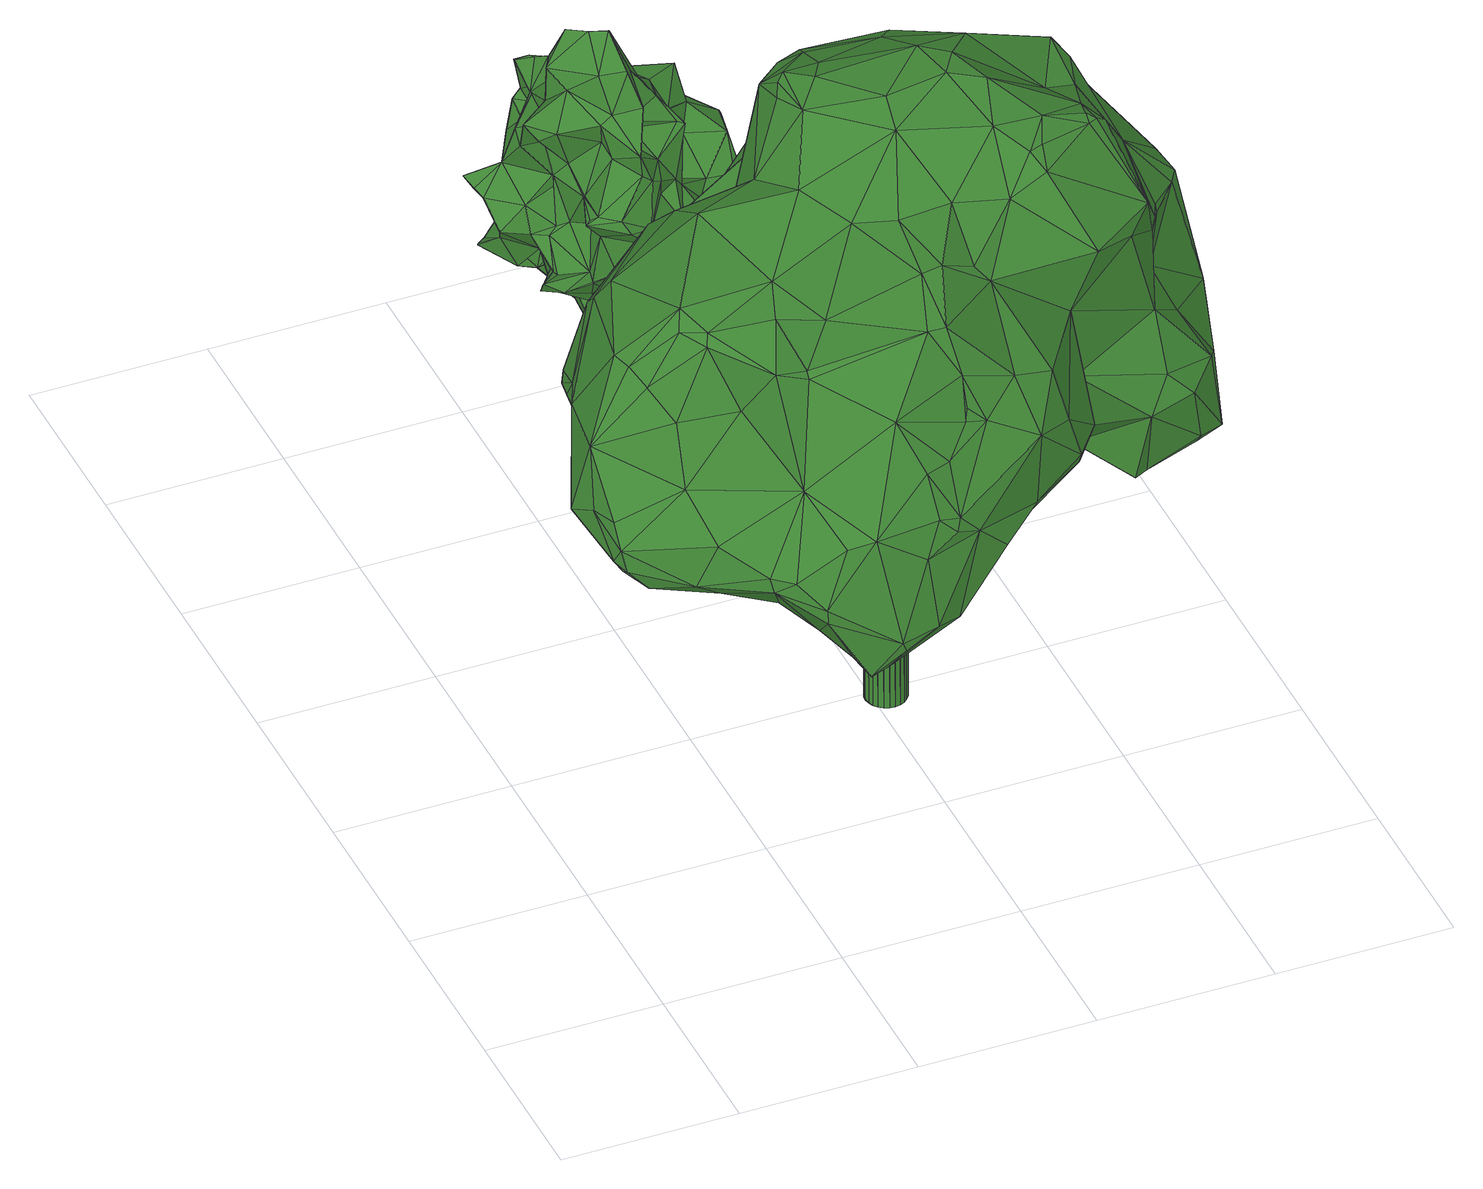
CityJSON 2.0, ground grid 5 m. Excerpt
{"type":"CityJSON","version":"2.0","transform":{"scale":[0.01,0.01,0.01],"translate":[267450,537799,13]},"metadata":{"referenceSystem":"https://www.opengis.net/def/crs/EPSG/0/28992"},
"CityObjects":{
"tree1":{"type":"SolitaryVegetationObject","attributes":{"gtid":120,"crown_width_m":16.31,"crown_median_z":24.59,"crown_r50_m":0.393,"crown_porosity":0.88,"trunk_H_m":10.95,"trunk_DBH_m":1.15,"trunk_radius_m":0.576,"trunk_base_height_m":13.64,"original_gtid":"120"},"geometry":[{"type":"Solid","lod":"3","boundaries":[[[[0,1,2]],[[3,4,5]],[[6,7,8]],[[9,8,7]],[[10,11,12]],[[13,14,15]],[[16,14,13]],[[17,18,19]],[[20,21,13]],[[22,23,24]],[[25,26,27]],[[25,27,28]],[[1,0,29]],[[25,3,26]],[[30,31,32]],[[33,34,35]],[[36,37,38]],[[39,37,36]],[[1,29,40]],[[41,42,43]],[[44,45,46]],[[47,14,27]],[[48,49,50]],[[51,52,53]],[[54,55,56]],[[57,58,59]],[[29,57,59]],[[60,61,62]],[[4,47,5]],[[63,64,65]],[[31,66,67]],[[68,24,69]],[[70,71,72]],[[27,16,28]],[[73,34,33]],[[74,75,76]],[[27,26,5]],[[77,78,79]],[[80,81,82]],[[80,82,83]],[[84,85,86]],[[87,86,85]],[[88,85,62]],[[89,90,91]],[[92,91,90]],[[93,94,95]],[[96,88,97]],[[51,98,52]],[[26,3,5]],[[99,100,89]],[[101,102,103]],[[104,105,106]],[[64,75,107]],[[107,108,77]],[[47,15,14]],[[27,14,16]],[[109,110,111]],[[102,61,60]],[[102,60,112]],[[101,61,102]],[[67,113,32]],[[5,47,27]],[[114,3,25]],[[28,115,60]],[[116,117,118]],[[54,12,119]],[[10,120,11]],[[121,92,90]],[[29,30,57]],[[104,57,30]],[[69,122,123]],[[124,18,111]],[[125,126,115]],[[59,127,128]],[[61,88,62]],[[72,129,70]],[[12,130,131]],[[132,133,134]],[[28,60,25]],[[3,135,136]],[[3,136,137]],[[61,120,138]],[[139,140,141]],[[142,141,140]],[[143,144,44]],[[143,44,145]],[[146,147,148]],[[146,148,149]],[[97,150,96]],[[151,95,94]],[[9,152,153]],[[154,155,156]],[[46,45,157]],[[158,159,160]],[[109,18,161]],[[91,162,163]],[[146,164,165]],[[4,3,166]],[[118,81,167]],[[168,169,170]],[[24,39,36]],[[24,68,171]],[[172,71,70]],[[80,49,48]],[[166,3,137]],[[99,89,91]],[[99,91,163]],[[149,49,83]],[[173,167,137]],[[77,65,107]],[[65,64,107]],[[23,39,24]],[[132,134,174]],[[67,175,73]],[[67,73,113]],[[92,121,169]],[[176,75,64]],[[75,108,107]],[[177,72,71]],[[18,109,111]],[[174,178,132]],[[158,178,174]],[[62,84,60]],[[167,173,93]],[[168,92,169]],[[56,179,180]],[[181,180,179]],[[151,182,129]],[[96,182,151]],[[183,147,165]],[[125,16,184]],[[76,185,186]],[[146,165,147]],[[87,85,88]],[[87,88,96]],[[149,187,49]],[[188,189,44]],[[109,142,110]],[[109,161,142]],[[142,140,190]],[[83,49,80]],[[145,191,183]],[[34,192,193]],[[194,195,142]],[[118,82,81]],[[118,164,82]],[[44,46,196]],[[167,116,118]],[[197,66,198]],[[199,131,130]],[[50,166,48]],[[166,80,48]],[[137,81,166]],[[167,81,137]],[[46,157,200]],[[46,200,201]],[[166,81,80]],[[60,202,25]],[[93,116,167]],[[203,157,45]],[[177,157,203]],[[204,55,205]],[[206,121,90]],[[207,208,209]],[[105,210,211]],[[154,212,155]],[[72,213,214]],[[177,203,215]],[[2,216,217]],[[17,193,18]],[[54,218,12]],[[196,46,201]],[[106,57,104]],[[184,13,21]],[[212,206,219]],[[58,106,211]],[[172,123,220]],[[221,1,222]],[[133,178,205]],[[223,55,204]],[[201,200,220]],[[220,200,172]],[[2,1,221]],[[170,207,148]],[[224,41,225]],[[122,225,41]],[[171,98,22]],[[171,22,24]],[[58,57,106]],[[226,160,159]],[[212,227,155]],[[128,127,228]],[[229,128,230]],[[231,119,12]],[[232,29,0]],[[156,105,104]],[[24,36,69]],[[105,155,227]],[[102,233,77]],[[112,233,102]],[[112,126,233]],[[51,23,98]],[[234,0,235]],[[29,59,40]],[[56,180,150]],[[236,53,223]],[[106,105,211]],[[124,19,18]],[[150,182,96]],[[108,78,77]],[[211,237,238]],[[239,238,237]],[[155,105,156]],[[164,146,82]],[[83,82,146]],[[60,115,126]],[[112,60,126]],[[240,241,159]],[[83,146,149]],[[237,211,210]],[[0,242,232]],[[9,243,152]],[[126,125,233]],[[65,233,125]],[[23,37,39]],[[22,98,23]],[[58,127,59]],[[77,233,65]],[[244,186,192]],[[244,192,133]],[[149,148,207]],[[50,245,166]],[[4,166,245]],[[174,240,158]],[[226,159,242]],[[242,159,241]],[[53,55,223]],[[119,205,55]],[[73,246,34]],[[158,240,159]],[[129,68,247]],[[176,185,76]],[[51,38,37]],[[23,51,37]],[[78,75,74]],[[78,108,75]],[[248,249,250]],[[236,249,248]],[[74,199,130]],[[74,130,78]],[[213,72,215]],[[125,115,16]],[[16,115,28]],[[251,252,147]],[[147,252,253]],[[30,32,156]],[[145,44,189]],[[89,219,90]],[[206,90,219]],[[50,49,187]],[[157,177,254]],[[207,187,149]],[[52,55,53]],[[236,51,53]],[[231,205,119]],[[47,255,15]],[[4,255,47]],[[256,186,185]],[[256,185,161]],[[33,19,124]],[[257,185,176]],[[245,187,258]],[[156,113,154]],[[238,127,58]],[[121,243,259]],[[169,121,259]],[[18,193,161]],[[229,59,128]],[[142,190,110]],[[63,65,125]],[[125,260,63]],[[119,55,54]],[[184,261,260]],[[133,246,175]],[[262,198,174]],[[74,76,199]],[[186,199,76]],[[145,189,191]],[[163,191,189]],[[84,62,85]],[[251,183,252]],[[110,190,111]],[[160,178,158]],[[60,84,202]],[[99,163,189]],[[99,189,188]],[[176,76,75]],[[175,263,133]],[[34,246,192]],[[153,152,264]],[[87,96,151]],[[20,245,258]],[[265,128,228]],[[170,169,259]],[[89,100,239]],[[191,252,183]],[[33,35,19]],[[63,260,257]],[[213,215,203]],[[103,11,101]],[[118,183,165]],[[12,218,10]],[[266,185,257]],[[187,207,209]],[[187,209,139]],[[111,190,140]],[[111,140,8]],[[15,255,13]],[[20,13,255]],[[64,63,176]],[[8,124,111]],[[262,66,197]],[[244,131,186]],[[266,161,185]],[[192,246,133]],[[196,265,188]],[[188,228,267]],[[154,152,212]],[[93,95,214]],[[72,214,95]],[[61,138,268]],[[20,4,245]],[[262,174,134]],[[250,217,216]],[[51,248,216]],[[250,216,248]],[[195,269,142]],[[142,269,141]],[[31,232,66]],[[203,214,213]],[[231,12,131]],[[216,2,270]],[[251,147,183]],[[20,255,4]],[[231,244,205]],[[271,272,173]],[[70,247,172]],[[122,41,220]],[[84,86,272]],[[6,8,208]],[[6,208,207]],[[240,198,241]],[[35,34,193]],[[141,187,139]],[[221,270,2]],[[196,230,265]],[[201,230,196]],[[170,148,147]],[[170,147,168]],[[51,216,38]],[[40,59,222]],[[59,43,222]],[[273,230,201]],[[69,36,122]],[[236,223,235]],[[25,202,114]],[[232,30,29]],[[231,131,244]],[[51,236,248]],[[230,128,265]],[[40,222,1]],[[123,122,220]],[[273,229,230]],[[98,179,52]],[[224,42,41]],[[274,43,42]],[[265,228,188]],[[44,196,188]],[[220,41,273]],[[220,273,201]],[[275,223,204]],[[133,205,244]],[[203,45,144]],[[45,44,144]],[[73,175,246]],[[238,58,211]],[[204,178,275]],[[205,178,204]],[[142,266,257]],[[212,219,227]],[[226,275,160]],[[223,275,226]],[[127,238,239]],[[127,239,228]],[[229,43,59]],[[87,94,86]],[[87,151,94]],[[273,43,229]],[[41,43,273]],[[33,124,153]],[[8,153,124]],[[192,186,256]],[[193,192,256]],[[193,256,161]],[[242,0,234]],[[6,207,170]],[[152,206,212]],[[101,120,61]],[[186,131,199]],[[257,260,195]],[[194,257,195]],[[195,260,261]],[[52,179,56]],[[130,11,276]],[[177,215,72]],[[277,117,116]],[[156,32,113]],[[223,234,235]],[[188,267,99]],[[63,257,176]],[[203,144,143]],[[132,178,133]],[[160,275,178]],[[264,152,154]],[[52,56,55]],[[214,116,93]],[[118,165,164]],[[195,261,258]],[[277,214,203]],[[116,214,277]],[[88,61,268]],[[67,32,31]],[[56,150,97]],[[88,268,97]],[[129,72,95]],[[129,95,151]],[[242,241,198]],[[20,258,261]],[[278,135,114]],[[114,135,3]],[[168,147,253]],[[183,117,145]],[[118,117,183]],[[253,92,168]],[[242,234,226]],[[226,234,223]],[[173,272,94]],[[86,94,272]],[[245,50,187]],[[272,278,84]],[[272,271,278]],[[208,140,139]],[[208,139,209]],[[266,142,161]],[[242,198,232]],[[262,197,198]],[[174,198,240]],[[235,249,236]],[[172,254,71]],[[177,71,254]],[[200,254,172]],[[157,254,200]],[[93,173,94]],[[175,67,66]],[[175,66,262]],[[198,66,232]],[[11,120,101]],[[16,13,184]],[[125,184,260]],[[182,150,181]],[[182,181,129]],[[68,129,181]],[[113,153,264]],[[113,264,154]],[[6,170,7]],[[259,7,170]],[[171,179,98]],[[56,97,218]],[[68,179,171]],[[181,179,68]],[[217,250,249]],[[97,268,218]],[[9,153,8]],[[123,247,69]],[[172,247,123]],[[69,247,68]],[[30,232,31]],[[129,247,70]],[[156,104,30]],[[137,136,173]],[[173,136,271]],[[271,136,135]],[[262,263,175]],[[134,133,263]],[[140,208,8]],[[150,180,181]],[[195,258,269]],[[203,143,277]],[[145,117,143]],[[277,143,117]],[[271,135,278]],[[228,100,267]],[[99,267,100]],[[239,100,228]],[[274,42,224]],[[38,225,36]],[[122,36,225]],[[224,225,216]],[[38,216,225]],[[194,142,257]],[[237,210,89]],[[89,210,219]],[[187,141,269]],[[187,269,258]],[[17,19,193]],[[35,193,19]],[[103,276,11]],[[56,218,54]],[[12,11,130]],[[33,153,73]],[[73,153,113]],[[278,202,84]],[[278,114,202]],[[134,263,262]],[[0,217,235]],[[2,217,0]],[[121,206,243]],[[91,279,162]],[[279,191,162]],[[163,162,191]],[[235,217,249]],[[10,218,268]],[[152,243,206]],[[102,77,79]],[[103,79,276]],[[130,79,78]],[[130,276,79]],[[103,102,79]],[[216,274,224]],[[221,222,274]],[[270,221,274]],[[270,274,216]],[[274,222,43]],[[243,7,259]],[[9,7,243]],[[239,237,89]],[[227,210,105]],[[227,219,210]],[[261,21,20]],[[184,21,261]],[[268,280,10]],[[138,10,280]],[[138,280,268]],[[120,10,138]],[[253,279,92]],[[91,92,279]],[[252,279,253]],[[279,252,191]],[[281,282,283]],[[281,283,284]],[[284,283,285]],[[284,285,286]],[[283,282,287]],[[283,287,285]],[[285,287,288]],[[285,288,286]],[[287,282,289]],[[287,289,288]],[[288,289,290]],[[288,290,286]],[[289,282,291]],[[289,291,290]],[[290,291,292]],[[290,292,286]],[[291,282,293]],[[291,293,292]],[[292,293,294]],[[292,294,286]],[[293,282,295]],[[293,295,294]],[[294,295,296]],[[294,296,286]],[[295,282,297]],[[295,297,296]],[[296,297,298]],[[296,298,286]],[[297,282,299]],[[297,299,298]],[[298,299,300]],[[298,300,286]],[[299,282,301]],[[299,301,300]],[[300,301,302]],[[300,302,286]],[[301,282,303]],[[301,303,302]],[[302,303,304]],[[302,304,286]],[[303,282,305]],[[303,305,304]],[[304,305,306]],[[304,306,286]],[[305,282,307]],[[305,307,306]],[[306,307,308]],[[306,308,286]],[[307,282,309]],[[307,309,308]],[[308,309,310]],[[308,310,286]],[[309,282,311]],[[309,311,310]],[[310,311,312]],[[310,312,286]],[[311,282,313]],[[311,313,312]],[[312,313,314]],[[312,314,286]],[[313,282,315]],[[313,315,314]],[[314,315,316]],[[314,316,286]],[[315,282,317]],[[315,317,316]],[[316,317,318]],[[316,318,286]],[[317,282,319]],[[317,319,318]],[[318,319,320]],[[318,320,286]],[[319,282,321]],[[319,321,320]],[[320,321,322]],[[320,322,286]],[[321,282,323]],[[321,323,322]],[[322,323,324]],[[322,324,286]],[[323,282,325]],[[323,325,324]],[[324,325,326]],[[324,326,286]],[[325,282,327]],[[325,327,326]],[[326,327,328]],[[326,328,286]],[[327,282,329]],[[327,329,328]],[[328,329,330]],[[328,330,286]],[[329,282,281]],[[329,281,330]],[[330,281,284]],[[330,284,286]]]]}]},
"tree2":{"type":"SolitaryVegetationObject","attributes":{"gtid":315,"crown_width_m":6.41,"crown_median_z":21.59,"crown_r50_m":0.323,"crown_porosity":0.917,"trunk_H_m":8.23,"trunk_DBH_m":0.338,"trunk_radius_m":0.169,"trunk_base_height_m":13.36,"original_gtid":"315"},"geometry":[{"type":"Solid","lod":"3","boundaries":[[[[331,332,333]],[[334,335,336]],[[337,338,339]],[[340,341,342]],[[343,344,345]],[[346,347,348]],[[346,348,349]],[[350,351,352]],[[353,354,355]],[[356,357,358]],[[359,360,361]],[[362,363,364]],[[345,332,365]],[[366,367,368]],[[369,370,371]],[[372,373,374]],[[375,376,377]],[[378,379,380]],[[357,381,382]],[[383,384,385]],[[386,350,352]],[[387,388,389]],[[390,391,392]],[[393,394,395]],[[396,389,388]],[[397,389,396]],[[398,399,400]],[[401,337,402]],[[403,391,369]],[[404,405,406]],[[407,408,409]],[[392,409,408]],[[410,379,411]],[[379,410,412]],[[362,413,359]],[[414,415,416]],[[417,416,418]],[[414,416,419]],[[420,421,334]],[[422,423,424]],[[425,413,362]],[[353,344,343]],[[354,353,343]],[[426,427,428]],[[429,355,430]],[[399,398,431]],[[359,363,362]],[[432,433,434]],[[385,384,435]],[[436,437,438]],[[439,438,437]],[[440,441,442]],[[397,443,444]],[[397,444,445]],[[446,387,377]],[[402,337,339]],[[439,437,447]],[[423,448,449]],[[347,450,343]],[[389,377,387]],[[451,452,453]],[[344,353,454]],[[435,455,456]],[[455,457,456]],[[342,341,368]],[[458,400,399]],[[425,362,364]],[[452,459,360]],[[414,419,447]],[[439,447,419]],[[460,461,395]],[[359,452,360]],[[462,463,464]],[[465,466,457]],[[467,380,468]],[[454,469,331]],[[470,471,472]],[[339,473,474]],[[392,475,409]],[[369,371,403]],[[331,476,477]],[[478,479,480]],[[418,481,417]],[[451,482,483]],[[484,485,486]],[[435,487,488]],[[480,376,375]],[[424,489,490]],[[424,423,489]],[[491,492,493]],[[494,493,492]],[[381,386,495]],[[340,496,497]],[[498,497,496]],[[332,477,365]],[[341,340,499]],[[500,483,501]],[[371,502,503]],[[504,505,367]],[[351,367,505]],[[502,486,381]],[[470,503,471]],[[506,431,359]],[[506,359,413]],[[507,378,436]],[[387,378,507]],[[463,354,508]],[[340,497,509]],[[510,511,512]],[[479,513,446]],[[514,426,515]],[[457,455,465]],[[363,359,516]],[[486,485,367]],[[503,381,495]],[[351,505,517]],[[518,519,520]],[[476,427,477]],[[477,427,345]],[[476,494,521]],[[502,381,503]],[[482,453,522]],[[352,518,523]],[[470,371,503]],[[524,517,525]],[[396,388,416]],[[369,391,526]],[[331,498,476]],[[497,498,331]],[[331,333,454]],[[472,471,527]],[[503,527,471]],[[421,373,372]],[[374,449,372]],[[415,522,453]],[[372,448,423]],[[498,528,529]],[[390,528,498]],[[530,531,532]],[[337,533,480]],[[468,380,379]],[[532,534,458]],[[535,385,536]],[[352,524,518]],[[537,518,524]],[[453,482,451]],[[433,538,539]],[[540,426,541]],[[477,345,365]],[[491,529,408]],[[354,542,508]],[[470,543,544]],[[436,378,545]],[[546,523,547]],[[548,336,335]],[[363,516,364]],[[549,550,334]],[[551,549,334]],[[420,552,421]],[[553,421,552]],[[553,552,554]],[[555,556,513]],[[456,445,435]],[[557,394,558]],[[501,483,522]],[[470,544,371]],[[396,416,559]],[[331,477,332]],[[410,411,478]],[[521,402,474]],[[521,474,428]],[[389,375,377]],[[397,396,418]],[[342,370,369]],[[489,509,497]],[[508,531,463]],[[378,560,379]],[[486,502,484]],[[430,450,346]],[[430,346,349]],[[479,555,513]],[[534,532,561]],[[410,533,562]],[[410,562,475]],[[534,561,465]],[[534,465,455]],[[406,433,539]],[[406,539,421]],[[494,498,529]],[[352,523,546]],[[454,353,469]],[[345,344,333]],[[344,454,333]],[[345,333,332]],[[480,338,337]],[[540,563,561]],[[541,563,540]],[[350,357,356]],[[373,421,553]],[[352,546,386]],[[437,564,565]],[[566,542,354]],[[566,354,426]],[[387,436,438]],[[387,507,436]],[[455,400,458]],[[567,400,455]],[[358,382,367]],[[431,506,399]],[[413,399,506]],[[431,385,535]],[[480,457,568]],[[451,442,569]],[[387,438,388]],[[408,570,491]],[[368,367,485]],[[564,520,519]],[[432,571,572]],[[573,572,571]],[[437,565,447]],[[561,563,466]],[[541,466,563]],[[354,463,355]],[[386,574,495]],[[575,576,525]],[[575,525,517]],[[577,566,426]],[[536,385,444]],[[368,341,578]],[[368,578,366]],[[354,343,515]],[[354,515,426]],[[453,536,579]],[[536,444,579]],[[579,415,453]],[[433,406,434]],[[413,394,557]],[[495,527,503]],[[450,347,346]],[[373,553,575]],[[505,374,575]],[[554,575,553]],[[554,552,576]],[[457,480,456]],[[449,448,372]],[[580,423,449]],[[580,449,366]],[[372,423,421]],[[460,549,551]],[[517,524,351]],[[352,351,524]],[[577,531,508]],[[339,338,581]],[[568,581,338]],[[334,538,551]],[[422,421,423]],[[451,582,452]],[[573,469,353]],[[334,336,420]],[[581,473,339]],[[406,421,422]],[[435,384,487]],[[537,524,576]],[[537,576,500]],[[368,485,342]],[[432,461,433]],[[583,584,515]],[[379,556,411]],[[568,338,480]],[[361,516,359]],[[431,535,359]],[[457,585,568]],[[490,489,586]],[[400,567,383]],[[400,383,398]],[[361,364,516]],[[576,552,587]],[[576,587,500]],[[484,502,370]],[[435,488,455]],[[587,552,420]],[[343,588,347]],[[390,498,496]],[[380,545,378]],[[458,530,532]],[[540,531,577]],[[389,445,375]],[[451,569,582]],[[371,544,403]],[[548,335,459]],[[550,459,335]],[[392,543,475]],[[472,589,470]],[[527,589,472]],[[468,589,527]],[[589,475,543]],[[589,543,470]],[[572,461,432]],[[395,461,572]],[[342,526,340]],[[369,526,342]],[[390,392,408]],[[530,463,531]],[[481,559,417]],[[572,393,395]],[[371,370,502]],[[396,559,481]],[[341,499,590]],[[451,483,442]],[[520,547,518]],[[523,518,547]],[[361,591,364]],[[349,510,430]],[[444,385,592]],[[435,592,385]],[[435,444,592]],[[339,474,402]],[[386,546,574]],[[573,571,404]],[[404,571,405]],[[445,480,375]],[[587,442,500]],[[340,509,499]],[[398,385,431]],[[593,512,429]],[[429,512,462]],[[548,452,440]],[[388,438,419]],[[439,419,438]],[[484,370,485]],[[342,485,370]],[[453,452,535]],[[388,419,416]],[[459,452,548]],[[434,406,405]],[[540,561,531]],[[404,490,573]],[[497,594,489]],[[537,500,595]],[[446,377,376]],[[501,595,500]],[[447,595,501]],[[494,529,493]],[[491,493,529]],[[580,590,423]],[[423,590,489]],[[550,335,334]],[[416,415,443]],[[416,443,418]],[[421,539,334]],[[455,488,567]],[[556,379,513]],[[402,521,494]],[[538,334,539]],[[357,350,386]],[[453,535,536]],[[356,358,351]],[[444,435,445]],[[498,494,476]],[[379,589,468]],[[412,589,379]],[[483,482,522]],[[534,455,458]],[[347,596,348]],[[378,446,560]],[[427,343,345]],[[565,564,597]],[[568,585,581]],[[393,558,394]],[[479,446,376]],[[479,376,480]],[[397,418,443]],[[579,444,443]],[[415,579,443]],[[476,521,427]],[[428,473,426]],[[427,521,428]],[[467,545,380]],[[437,436,545]],[[530,464,463]],[[598,526,391]],[[598,391,390]],[[547,545,467]],[[520,545,547]],[[355,429,393]],[[343,355,515]],[[551,538,599]],[[526,496,340]],[[486,367,382]],[[460,395,394]],[[460,394,413]],[[488,384,383]],[[487,384,488]],[[483,500,442]],[[420,336,548]],[[550,549,361]],[[562,401,570]],[[585,466,541]],[[577,426,540]],[[331,469,594]],[[331,594,497]],[[595,447,565]],[[595,565,537]],[[597,537,565]],[[597,518,537]],[[469,573,490]],[[564,519,597]],[[479,478,555]],[[555,478,556]],[[433,599,538]],[[460,551,599]],[[535,452,359]],[[550,360,459]],[[524,525,576]],[[489,594,586]],[[533,337,562]],[[600,480,445]],[[385,398,383]],[[408,407,570]],[[440,442,548]],[[547,467,574]],[[547,574,546]],[[357,382,358]],[[572,573,355]],[[353,355,573]],[[393,572,355]],[[474,473,428]],[[468,527,574]],[[468,574,467]],[[532,531,561]],[[343,450,355]],[[355,450,430]],[[466,585,457]],[[465,561,466]],[[426,473,581]],[[426,581,585]],[[529,528,408]],[[408,528,390]],[[412,410,475]],[[412,475,589]],[[414,522,415]],[[447,522,414]],[[447,501,522]],[[577,542,566]],[[508,542,577]],[[475,562,409]],[[597,519,518]],[[545,564,437]],[[545,520,564]],[[387,446,378]],[[358,367,351]],[[366,504,367]],[[374,504,449]],[[449,504,366]],[[505,575,517]],[[373,575,374]],[[374,505,504]],[[576,575,554]],[[533,410,478]],[[390,496,526]],[[426,585,541]],[[495,574,527]],[[492,491,570]],[[351,350,356]],[[402,492,570]],[[409,562,407]],[[401,562,337]],[[562,570,407]],[[402,570,401]],[[598,390,526]],[[569,442,441]],[[544,543,403]],[[391,403,543]],[[391,543,392]],[[462,558,393]],[[399,558,462]],[[399,462,464]],[[413,558,399]],[[557,558,413]],[[590,580,578]],[[366,578,580]],[[590,578,341]],[[533,478,480]],[[434,571,432]],[[434,405,571]],[[397,445,389]],[[481,418,396]],[[584,596,514]],[[404,424,490]],[[584,514,515]],[[360,550,361]],[[469,586,594]],[[490,586,469]],[[587,420,601]],[[587,601,442]],[[406,422,424]],[[406,424,404]],[[355,463,515]],[[462,511,583]],[[349,602,510]],[[462,515,463]],[[583,515,462]],[[413,425,591]],[[413,591,460]],[[429,430,593]],[[357,386,381]],[[425,364,591]],[[602,349,603]],[[602,603,583]],[[584,583,603]],[[486,382,381]],[[393,429,462]],[[590,509,489]],[[596,584,603]],[[549,460,591]],[[549,591,361]],[[510,512,430]],[[512,593,430]],[[512,511,462]],[[582,569,441]],[[452,582,441]],[[452,441,440]],[[442,601,548]],[[548,601,420]],[[590,499,509]],[[596,603,348]],[[603,349,348]],[[417,559,416]],[[478,411,556]],[[379,560,513]],[[560,446,513]],[[461,460,599]],[[433,461,599]],[[600,445,456]],[[600,456,480]],[[343,427,588]],[[426,588,427]],[[514,588,426]],[[596,347,588]],[[596,588,514]],[[402,494,492]],[[383,567,488]],[[530,604,464]],[[399,464,604]],[[399,604,458]],[[458,604,530]],[[583,511,602]],[[602,511,510]],[[605,606,607]],[[605,607,608]],[[608,607,609]],[[608,609,610]],[[607,606,611]],[[607,611,609]],[[609,611,612]],[[609,612,610]],[[611,606,613]],[[611,613,612]],[[612,613,614]],[[612,614,610]],[[613,606,615]],[[613,615,614]],[[614,615,616]],[[614,616,610]],[[615,606,617]],[[615,617,616]],[[616,617,618]],[[616,618,610]],[[617,606,619]],[[617,619,618]],[[618,619,620]],[[618,620,610]],[[619,606,621]],[[619,621,620]],[[620,621,622]],[[620,622,610]],[[621,606,623]],[[621,623,622]],[[622,623,624]],[[622,624,610]],[[623,606,625]],[[623,625,624]],[[624,625,626]],[[624,626,610]],[[625,606,627]],[[625,627,626]],[[626,627,628]],[[626,628,610]],[[627,606,629]],[[627,629,628]],[[628,629,630]],[[628,630,610]],[[629,606,631]],[[629,631,630]],[[630,631,632]],[[630,632,610]],[[631,606,633]],[[631,633,632]],[[632,633,634]],[[632,634,610]],[[633,606,635]],[[633,635,634]],[[634,635,636]],[[634,636,610]],[[635,606,637]],[[635,637,636]],[[636,637,638]],[[636,638,610]],[[637,606,639]],[[637,639,638]],[[638,639,640]],[[638,640,610]],[[639,606,641]],[[639,641,640]],[[640,641,642]],[[640,642,610]],[[641,606,643]],[[641,643,642]],[[642,643,644]],[[642,644,610]],[[643,606,645]],[[643,645,644]],[[644,645,646]],[[644,646,610]],[[645,606,647]],[[645,647,646]],[[646,647,648]],[[646,648,610]],[[647,606,649]],[[647,649,648]],[[648,649,650]],[[648,650,610]],[[649,606,651]],[[649,651,650]],[[650,651,652]],[[650,652,610]],[[651,606,653]],[[651,653,652]],[[652,653,654]],[[652,654,610]],[[653,606,605]],[[653,605,654]],[[654,605,608]],[[654,608,610]]]]}]}
},
"vertices":[
[1936,1000,1103],[1862,1199,1366],[1877,1047,1441],[108,735,1296],[70,771,1080],[89,668,1142],[830,1236,1011],[922,1253,940],[923,1052,907],[947,1257,983],[1033,298,1412],[902,164,1229],[1176,275,1336],[173,501,981],[121,523,1033],[116,539,1027],[260,397,1034],[883,869,938],[968,744,843],[934,929,944],[175,617,1023],[218,506,982],[1411,823,1824],[1564,875,1808],[1441,895,1858],[277,507,1266],[109,579,1159],[109,534,1097],[310,369,1168],[1818,1222,1111],[1669,1166,1034],[1701,1072,926],[1600,1148,1047],[989,1120,1147],[1074,850,1293],[791,971,1172],[1578,959,1810],[1592,890,1808],[1621,904,1783],[1566,904,1821],[1809,1279,1354],[1647,1323,1746],[1663,1303,1725],[1671,1326,1462],[1018,1630,1533],[963,1513,1736],[1040,1550,1728],[102,567,1044],[215,1142,1144],[232,1214,1126],[228,1002,1049],[1676,751,1604],[1484,624,1595],[1608,697,1555],[1248,371,1458],[1402,617,1430],[1164,583,1624],[1660,1390,1026],[1642,1443,1041],[1644,1456,1304],[529,319,1319],[770,282,1497],[592,432,1584],[578,330,844],[628,226,814],[527,155,1005],[1602,933,998],[1543,1026,1020],[1301,888,1871],[1346,1033,1912],[1084,1086,1894],[955,1245,1883],[883,1161,1855],[1232,1053,1180],[894,149,922],[701,161,810],[912,271,902],[709,89,932],[818,108,941],[798,135,1145],[217,1112,1203],[308,1183,1401],[330,1279,1312],[252,1253,1134],[548,548,1528],[594,449,1599],[609,692,1590],[705,590,1630],[909,398,1667],[1305,1632,936],[1120,1553,944],[1036,1621,1008],[943,1530,872],[561,1089,1667],[647,807,1620],[805,1001,1732],[966,570,1717],[957,389,1673],[1399,763,1780],[1103,1686,1160],[1300,1632,1128],[828,210,1361],[661,152,1233],[840,158,1244],[1612,1401,892],[1542,1553,875],[1630,1430,919],[641,135,811],[721,94,902],[942,735,805],[894,773,730],[916,818,746],[588,171,1214],[1425,1264,1116],[332,696,1333],[407,254,1117],[562,1244,1566],[659,1381,1455],[533,1351,1455],[1283,346,1306],[902,235,1363],[980,1495,890],[1553,1137,1742],[1308,1175,1906],[972,975,928],[416,246,1075],[463,210,1114],[1522,1536,1253],[1510,1545,1363],[1069,985,1858],[959,171,1167],[1166,282,1118],[1572,586,857],[1417,640,983],[1510,678,916],[282,770,1409],[253,824,1449],[237,882,1450],[971,295,1428],[634,914,1057],[805,907,884],[609,826,995],[710,779,901],[888,1455,1537],[929,1504,1643],[798,1540,1355],[342,1319,1152],[593,1440,1038],[540,1331,984],[455,1268,989],[1025,576,1721],[884,840,1714],[1116,1365,1053],[1100,1171,1083],[1368,1379,1044],[1464,1474,903],[1560,1396,877],[1008,1450,1799],[1774,632,900],[1847,665,893],[1743,601,1072],[957,641,901],[901,1650,1115],[961,1719,1137],[363,1314,1284],[618,1344,1196],[161,984,1240],[329,1117,1497],[861,1439,865],[889,1405,868],[846,1398,863],[1371,809,1822],[1231,1228,1913],[398,830,1591],[1614,613,852],[1373,899,1039],[675,339,866],[899,1324,1858],[1608,566,1060],[1288,747,1738],[1128,605,1667],[1135,771,1754],[987,776,1738],[711,1476,1337],[347,432,962],[859,479,1009],[1108,298,1040],[376,1027,1073],[1112,1637,1439],[936,1562,1321],[885,799,714],[811,1620,1152],[1188,628,1161],[956,700,1159],[570,636,1044],[534,662,1032],[1151,1640,1608],[1643,814,1010],[1797,753,896],[1050,202,1072],[1206,1403,1823],[1271,1503,1756],[485,627,1374],[878,1433,1748],[1413,607,1223],[1396,445,1184],[1122,1547,945],[617,1234,976],[885,1021,933],[628,1101,1115],[1459,1578,916],[1545,1556,879],[1352,1493,950],[861,1277,1819],[750,1165,1666],[878,1311,1840],[1715,1008,1615],[1853,1012,1434],[1133,353,1489],[1323,1573,926],[1396,1294,1856],[1846,1131,1462],[1730,1303,1456],[1686,731,1269],[1676,1267,1715],[1636,1136,1729],[1832,698,1097],[1444,1524,909],[1368,1667,1343],[1493,1478,1463],[1392,1618,1537],[1321,352,1176],[1766,1050,891],[525,152,1048],[1785,816,1177],[1735,878,1293],[1716,817,1457],[1460,1580,920],[1449,1557,1077],[1353,1625,1084],[1768,647,875],[1857,705,887],[1892,825,1004],[1011,1424,948],[1329,387,1124],[224,911,1044],[1296,777,1122],[1258,1095,1911],[1736,846,1473],[1761,895,1443],[1762,907,1464],[791,1567,1148],[789,1589,1136],[807,1560,1114],[999,1328,1856],[141,613,1029],[963,428,1149],[590,442,924],[426,704,1081],[913,1371,886],[504,424,889],[361,543,1026],[1518,775,958],[1475,746,959],[1111,1241,1108],[1364,1677,1515],[734,536,1059],[1162,1629,1183],[983,345,1540],[583,781,1002],[1846,1099,1482],[377,784,1552],[441,745,1558],[1450,1415,1636],[1671,1269,1684],[1675,621,1140],[889,151,1197],[761,1328,1489],[427,717,1536],[898,1613,1094],[984,314,1457],[1083,946,64],[1025,945,64],[1080,961,64],[1080,933,1160],[1078,948,1160],[1023,933,1159],[1074,974,64],[1072,962,1160],[1065,986,64],[1063,974,1160],[1053,995,65],[1051,983,1160],[1039,1001,65],[1037,989,1160],[1024,1003,65],[1022,990,1160],[1009,1001,64],[1007,988,1160],[996,995,64],[993,982,1160],[984,985,64],[981,973,1160],[975,973,64],[972,961,1160],[969,959,64],[967,947,1159],[967,944,64],[965,932,1159],[970,929,64],[967,917,1159],[975,916,63],[973,903,1159],[985,904,63],[982,892,1159],[997,895,63],[994,883,1159],[1011,889,63],[1008,877,1159],[1026,888,63],[1023,875,1159],[1041,890,63],[1038,877,1159],[1054,895,63],[1052,883,1159],[1066,905,64],[1064,893,1159],[1075,917,64],[1073,905,1159],[1081,931,64],[1078,919,1159],
[556,2371,923],[460,2399,888],[480,2373,861],[708,1970,801],[701,2087,791],[793,2052,856],[743,2503,961],[739,2427,921],[684,2491,904],[554,2227,1148],[611,2138,1163],[660,2190,1254],[550,2354,778],[494,2348,842],[479,2375,859],[742,2259,822],[670,2365,827],[780,2387,780],[802,2361,741],[931,2098,1137],[847,2028,1089],[950,2091,1130],[509,2276,777],[548,2365,686],[608,2244,717],[805,2113,1144],[790,2101,1177],[784,2068,1132],[745,2117,617],[739,2121,688],[710,2022,634],[688,2004,553],[736,2001,578],[736,1998,579],[461,2401,887],[729,2050,1110],[771,1963,1164],[713,2088,1196],[651,2302,1251],[761,2217,1252],[771,2308,1330],[624,1977,976],[717,1896,976],[699,1919,1008],[933,2348,872],[949,2411,949],[973,2399,936],[1005,2327,1059],[881,2355,1076],[1027,2353,1111],[836,2188,1269],[814,2046,1252],[836,2283,566],[836,2283,569],[837,2255,579],[904,2173,1177],[1029,2341,954],[1049,2262,886],[995,2319,879],[652,2409,1097],[700,2400,1206],[680,2445,1177],[611,2194,662],[684,2078,649],[628,2065,713],[1089,2299,773],[983,2278,796],[804,2227,524],[712,2255,516],[818,2314,576],[679,2538,1010],[655,2535,985],[727,2355,1315],[593,2145,835],[579,2059,772],[644,1999,805],[642,2494,1146],[641,2491,1145],[677,2475,1163],[722,2384,1080],[816,2297,1042],[802,2346,1151],[675,2014,558],[1079,2137,772],[1066,2192,739],[1099,2270,771],[1140,2355,787],[1090,2298,770],[1085,2203,866],[802,2006,854],[678,2006,904],[699,2122,859],[661,2080,986],[653,2151,857],[688,2002,555],[636,2485,719],[599,2442,851],[619,2507,843],[628,2218,687],[742,2218,721],[795,2198,524],[524,2040,749],[559,1965,786],[516,2005,798],[835,2349,691],[1121,2272,993],[1104,2176,999],[1125,2268,986],[1114,2139,937],[883,2052,693],[873,2013,676],[935,2037,750],[1038,2250,764],[930,2243,693],[929,2357,788],[960,2449,987],[1096,2109,912],[637,1979,988],[654,1967,1001],[666,2269,822],[902,2037,669],[863,2100,690],[930,2144,682],[495,2346,844],[826,2398,573],[837,2418,727],[817,2455,719],[735,2355,567],[804,2132,766],[674,2010,686],[562,2030,744],[631,2312,600],[589,2345,595],[630,2313,598],[738,2450,587],[715,2443,653],[1015,2316,1147],[873,2350,1154],[581,2275,844],[753,2354,1277],[759,2247,1227],[774,2330,1180],[622,2506,842],[630,2509,910],[721,2454,1160],[557,2374,923],[462,2401,888],[763,2419,992],[917,2400,956],[838,2401,895],[1137,2357,787],[935,2101,699],[938,2038,750],[833,2188,1268],[744,2088,1220],[813,2045,1255],[819,2314,579],[881,2348,558],[625,2196,985],[618,2160,847],[679,2441,1090],[684,2497,995],[687,2434,1050],[652,2465,970],[878,2229,1205],[632,2257,1112],[579,2305,1017],[586,2354,1038],[578,2180,1121],[978,1973,879],[1012,2003,860],[819,2285,1334],[821,2286,1331],[781,1972,1093],[810,1974,1069],[743,2119,618],[1026,2308,976],[517,2437,620],[605,2206,1096],[793,2273,674],[687,2349,603],[714,2297,577],[930,2407,1004],[656,2458,688],[552,2365,687],[737,2000,580],[839,1989,1048],[958,2126,1077],[910,2192,973],[959,2225,1078],[627,2508,910],[1005,2108,789],[938,2159,1106],[899,2032,1007],[853,2023,978],[636,2273,1171],[865,2287,1178],[652,2411,1095],[659,2414,1087],[652,2358,589],[581,2455,605],[711,2444,554],[772,2470,1012],[751,2423,568],[812,2185,662],[930,2233,683],[922,2048,970],[633,1949,806],[632,1952,808],[584,2455,607],[658,2460,686],[518,2439,623],[702,2402,1206],[729,2356,1314],[1030,2271,1049],[916,2178,1147],[960,2225,1081],[831,2111,791],[720,2006,699],[721,2009,701],[673,1980,759],[812,1929,904],[782,1895,921],[802,1909,924],[904,2366,955],[870,2339,953],[697,2071,618],[672,2190,643],[1137,2354,788],[932,2405,1005],[705,2476,549],[729,2477,1035],[676,2435,656],[1009,2247,971],[1017,2111,916],[545,2460,619],[882,2350,556],[773,2418,779],[874,2011,675],[678,2535,1011],[575,2078,770],[586,2121,747],[555,2178,826],[923,2265,1157],[784,1920,959],[895,1975,910],[544,2461,616],[725,2114,1122],[932,2235,683],[664,2080,987],[645,2450,828],[873,2014,674],[671,2376,623],[676,2433,658],[685,2463,715],[671,2206,960],[877,1978,863],[627,2386,825],[820,2356,1163],[656,2169,1033],[707,2021,634],[808,2326,684],[701,2199,623],[666,2299,901],[979,2056,904],[684,2460,714],[958,2138,917],[710,2390,1144],[645,1987,742],[783,2387,782],[882,2067,866],[804,2326,684],[714,2440,654],[701,2324,582],[792,2245,36],[775,2245,36],[791,2250,36],[786,2237,860],[785,2242,860],[769,2237,859],[790,2254,36],[784,2246,860],[787,2257,36],[781,2249,860],[783,2260,36],[777,2252,860],[779,2261,36],[773,2254,860],[775,2262,36],[769,2254,860],[771,2261,36],[764,2253,860],[766,2260,36],[760,2252,859],[763,2257,36],[757,2249,859],[760,2253,36],[754,2246,859],[759,2249,36],[753,2241,859],[758,2245,36],[752,2237,859],[759,2240,36],[753,2233,859],[760,2236,36],[754,2229,859],[763,2233,36],[757,2225,859],[767,2230,36],[761,2223,859],[771,2229,36],[765,2221,859],[775,2228,36],[769,2220,859],[780,2229,36],[774,2221,859],[784,2230,36],[778,2223,859],[787,2233,36],[781,2226,859],[790,2237,36],[784,2229,859],[791,2241,36],[785,2233,859]
]}
